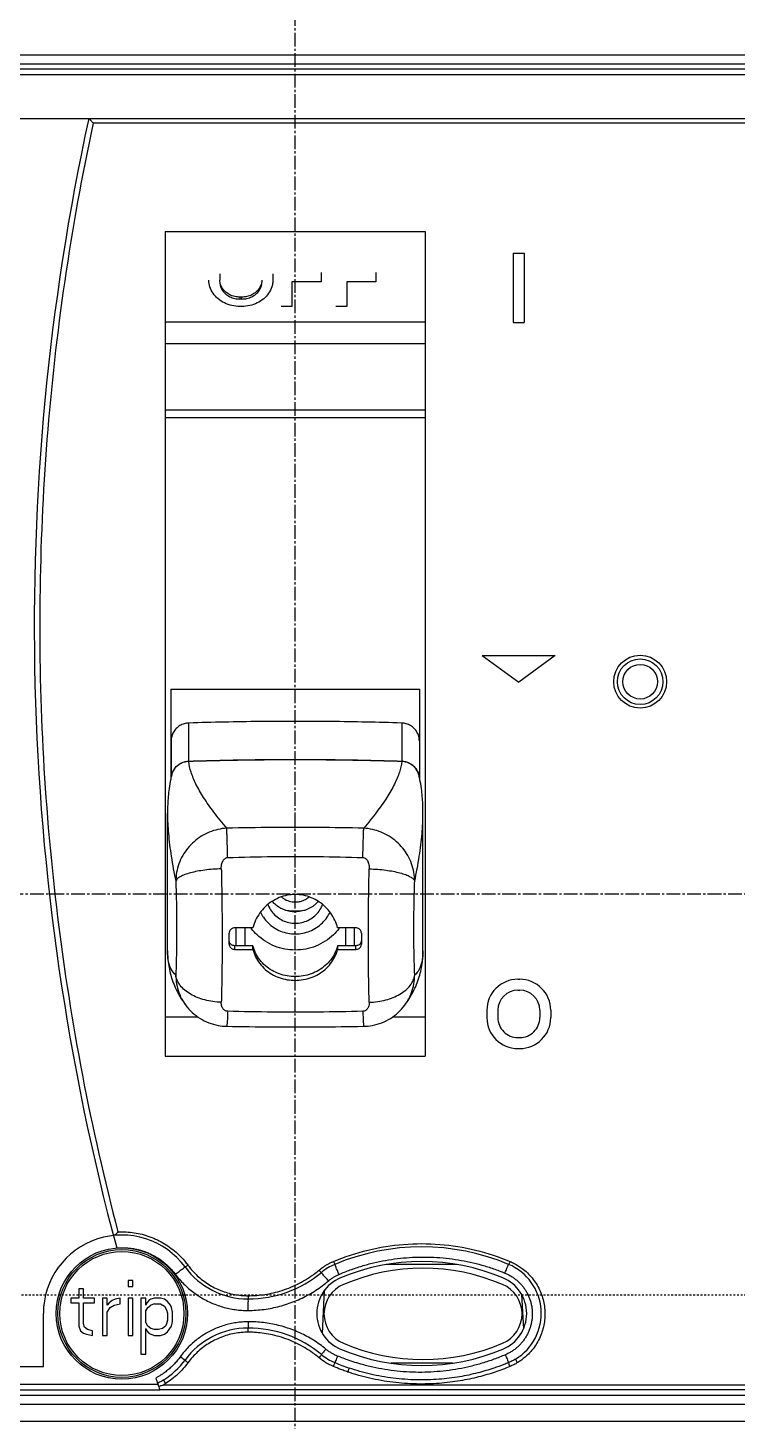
# Model space of a CAD drawing. Header units: millimetres. Extents: x -279 to 279, y -124 to 124.
# Drawn here: x -77.7 to -38.9, y -40.6 to 35.7 of the extents above; entities that cross this region are included whole.
import ezdxf

# ---------------------------------------------------------------- set-up
doc = ezdxf.new("R2010")
doc.units = ezdxf.units.MM
doc.linetypes.add('AXES2', pattern=[1.125, 0.75, -0.125, 0.125, -0.125])
doc.linetypes.add('CENTER2', pattern=[1.125, 0.75, -0.125, 0.125, -0.125])
doc.layers.add('AXE', color=80, linetype='AXES2')

msp = doc.modelspace()

# ---------------------------------------------------------------- linework, layer by layer
for p, q in [((-18.296, 34.247), (-107.854, 34.247)), ((-18.294, 33.747), (-107.853, 33.747)), ((-18.575, 33.166), (-107.576, 33.166)), ((-18.575, 33.466), (-107.572, 33.466)), ((-108.155, 30.768), (-18.294, 30.768)), ((-18.294, 30.512), (-74.148, 30.512)), ((-70.199, 24.581), (-70.199, -20.634)), ((-70.199, 24.581), (-55.949, 24.581)), ((-55.949, 24.581), (-55.949, -20.634)), ((-51.124, 23.388), (-51.124, 19.588)), ((-51.124, 23.388), (-50.524, 23.388)), ((-50.524, 23.388), (-50.524, 19.588)), ((-67.203, 22.248), (-67.203, 21.909)), ((-64.303, 22.245), (-64.303, 21.906)), ((-61.653, 22.329), (-61.653, 21.821)), ((-58.653, 22.329), (-58.653, 21.822)), ((-63.253, 21.821), (-63.253, 20.468)), ((-61.653, 21.821), (-63.253, 21.821)), ((-60.253, 21.822), (-60.253, 20.469)), ((-58.653, 21.822), (-60.253, 21.822)), ((-66.103, 20.979), (-66.103, 20.873)), ((-66.003, 20.979), (-66.103, 20.979)), ((-66.003, 20.873), (-66.103, 20.873)), ((-66.003, 20.873), (-66.003, 20.979)), ((-66.003, 20.468), (-66.103, 20.468)), ((-63.253, 20.468), (-63.853, 20.468)), ((-60.253, 20.469), (-60.853, 20.469)), ((-55.949, 19.602), (-70.199, 19.602)), ((-51.124, 19.588), (-50.524, 19.588)), ((-55.949, 18.421), (-70.199, 18.421)), ((-55.949, 14.784), (-70.199, 14.784)), ((-70.199, 14.377), (-55.949, 14.377)), ((-52.824, 1.328), (-48.824, 1.328)), ((-52.824, 1.328), (-50.824, -0.125)), ((-48.824, 1.328), (-50.824, -0.125)), ((-69.899, -0.503), (-69.899, -5.441)), ((-69.899, -0.503), (-56.249, -0.503)), ((-56.249, -5.441), (-56.249, -0.503)), ((-69.874, -3.525), (-69.899, -3.525)), ((-69.899, -3.554), (-69.874, -3.554)), ((-69.874, -3.348), (-69.874, -5.336)), ((-56.274, -3.348), (-56.274, -5.336)), ((-56.249, -3.525), (-56.274, -3.525)), ((-56.274, -3.554), (-56.249, -3.554)), ((-70.073, -14.846), (-70.073, -7.301)), ((-56.074, -7.3), (-56.074, -7.298)), ((-56.074, -14.846), (-56.074, -7.3)), ((-65.397, -13.597), (-66.397, -13.597)), ((-66.324, -13.597), (-66.324, -14.574)), ((-65.823, -14.574), (-65.823, -13.597)), ((-59.75, -13.597), (-60.75, -13.597)), ((-60.324, -13.597), (-60.324, -14.574)), ((-59.824, -14.574), (-59.824, -13.597)), ((-66.697, -14.482), (-66.697, -13.894)), ((-59.45, -13.894), (-59.45, -14.482)), ((-65.397, -14.574), (-66.397, -14.574)), ((-66.397, -14.574), (-66.397, -14.773)), ((-66.397, -14.773), (-65.397, -14.773)), ((-65.397, -14.773), (-65.397, -14.574)), ((-59.75, -14.574), (-60.75, -14.574)), ((-60.75, -14.574), (-60.75, -14.773)), ((-60.75, -14.773), (-59.75, -14.773)), ((-59.75, -14.773), (-59.75, -14.574)), ((-50.874, -16.412), (-50.774, -16.412)), ((-50.874, -17.012), (-50.774, -17.012)), ((-69.076, -17.833), (-69.076, -17.833)), ((-57.071, -17.833), (-57.071, -17.833)), ((-52.574, -18.112), (-52.574, -18.512)), ((-51.974, -18.112), (-51.974, -18.512)), ((-49.674, -18.112), (-49.674, -18.512)), ((-49.074, -18.112), (-49.074, -18.512)), ((-68.394, -18.489), (-70.199, -18.489)), ((-55.949, -18.489), (-57.753, -18.489)), ((-50.874, -19.612), (-50.774, -19.612)), ((-50.874, -20.212), (-50.774, -20.212)), ((-70.199, -20.634), (-55.949, -20.634)), ((-54.201, -32.054), (-58.086, -32.054)), ((-54.424, -32.054), (-54.424, -32.017)), ((-74.67, -33.379), (-74.94, -33.379)), ((-74.94, -33.379), (-74.94, -33.89)), ((-74.67, -33.89), (-74.67, -33.379)), ((-71.967, -32.932), (-72.237, -32.932)), ((-72.237, -32.932), (-72.237, -33.251)), ((-72.237, -33.251), (-71.967, -33.251)), ((-71.967, -33.251), (-71.967, -32.932)), ((-61.588, -35.823), (-61.464, -33.458)), ((-74.94, -33.89), (-75.372, -33.89)), ((-75.372, -33.89), (-75.372, -34.145)), ((-75.372, -34.145), (-74.94, -34.145)), ((-74.94, -34.145), (-74.94, -35.421)), ((-74.075, -33.89), (-74.67, -33.89)), ((-74.67, -34.145), (-74.075, -34.145)), ((-74.67, -35.294), (-74.67, -34.145)), ((-74.075, -34.145), (-74.075, -33.89)), ((-73.372, -33.89), (-73.643, -33.89)), ((-73.643, -33.89), (-73.643, -35.932)), ((-73.372, -34.272), (-73.372, -33.89)), ((-73.264, -34.145), (-73.372, -34.272)), ((-73.102, -34.017), (-73.264, -34.145)), ((-73.21, -34.4), (-72.994, -34.272)), ((-72.94, -33.953), (-73.102, -34.017)), ((-72.994, -34.272), (-72.67, -34.209)), ((-72.67, -33.89), (-72.94, -33.953)), ((-72.67, -34.209), (-72.67, -33.89)), ((-71.967, -33.89), (-72.237, -33.89)), ((-72.237, -33.89), (-72.237, -35.932)), ((-71.967, -35.932), (-71.967, -33.89)), ((-71.264, -33.89), (-71.534, -33.89)), ((-71.534, -33.89), (-71.534, -36.953)), ((-71.264, -34.272), (-71.264, -33.89)), ((-71.21, -34.145), (-71.264, -34.272)), ((-71.102, -34.017), (-71.21, -34.145)), ((-71.156, -34.4), (-70.994, -34.272)), ((-70.994, -33.953), (-71.102, -34.017)), ((-70.778, -33.89), (-70.994, -33.953)), ((-70.778, -34.209), (-70.994, -34.272)), ((-70.453, -33.89), (-70.778, -33.89)), ((-70.778, -34.209), (-70.453, -34.209)), ((-70.237, -33.953), (-70.453, -33.89)), ((-70.453, -34.209), (-70.237, -34.336)), ((-70.075, -34.081), (-70.237, -33.953)), ((-70.237, -34.336), (-70.129, -34.528)), ((-69.913, -34.272), (-70.075, -34.081)), ((-69.859, -34.4), (-69.913, -34.272)), ((-65.649, -33.757), (-65.649, -33.932)), ((-61.475, -33.659), (-61.599, -33.659)), ((-50.671, -33.689), (-50.572, -35.578)), ((-76.874, -37.632), (-76.874, -34.732)), ((-73.372, -34.655), (-73.21, -34.4)), ((-73.372, -35.932), (-73.372, -34.655)), ((-71.264, -34.592), (-71.156, -34.4)), ((-71.264, -35.23), (-71.264, -34.592)), ((-70.129, -34.528), (-70.075, -34.719)), ((-70.075, -35.102), (-70.129, -35.294)), ((-70.075, -34.719), (-70.075, -35.102)), ((-69.805, -34.655), (-69.859, -34.4)), ((-69.805, -35.166), (-69.805, -34.655)), ((-74.94, -35.421), (-74.832, -35.677)), ((-74.832, -35.677), (-74.67, -35.804)), ((-74.616, -35.485), (-74.67, -35.294)), ((-74.67, -35.804), (-74.507, -35.868)), ((-74.453, -35.613), (-74.616, -35.485)), ((-74.507, -35.868), (-74.183, -35.932)), ((-74.183, -35.677), (-74.453, -35.613)), ((-74.183, -35.932), (-74.183, -35.677)), ((-71.156, -35.421), (-71.264, -35.23)), ((-71.264, -35.549), (-71.21, -35.677)), ((-71.264, -36.953), (-71.264, -35.549)), ((-71.21, -35.677), (-71.102, -35.804)), ((-70.994, -35.549), (-71.156, -35.421)), ((-71.102, -35.804), (-70.994, -35.868)), ((-70.778, -35.613), (-70.994, -35.549)), ((-70.994, -35.868), (-70.778, -35.932)), ((-70.561, -35.613), (-70.778, -35.613)), ((-70.345, -35.549), (-70.561, -35.613)), ((-70.453, -35.932), (-70.237, -35.868)), ((-70.183, -35.421), (-70.345, -35.549)), ((-70.237, -35.868), (-70.075, -35.741)), ((-70.129, -35.294), (-70.183, -35.421)), ((-70.075, -35.741), (-69.859, -35.421)), ((-69.859, -35.421), (-69.805, -35.166)), ((-65.649, -35.759), (-65.649, -35.532)), ((-73.643, -35.932), (-73.372, -35.932)), ((-72.237, -35.932), (-71.967, -35.932)), ((-70.778, -35.932), (-70.453, -35.932)), ((-71.534, -36.953), (-71.264, -36.953)), ((-108.155, -37.632), (-76.874, -37.632)), ((-54.461, -37.454), (-57.826, -37.454)), ((-70.617, -38.631), (-107.572, -38.631)), ((-70.493, -38.93), (-107.572, -38.93)), ((-18.596, -38.909), (-70.5, -38.909)), ((-70.5, -38.909), (-70.493, -38.93)), ((-18.596, -38.653), (-70.314, -38.653)), ((-107.853, -39.211), (-18.294, -39.211)), ((-107.853, -39.711), (-18.295, -39.711)), ((-115.324, -40.632), (-10.824, -40.632))]:
    msp.add_line(p, q)
at = {"color": 6, "linetype": 'CENTER2', "ltscale": 0.008}
msp.add_line((209.233, -33.719), (-212.949, -33.719), dxfattribs=at)
for centre, radius in [((-44.174, -0.102), 1.45), ((-44.174, -0.102), 1.25), ((-44.174, -0.102), 0.95), ((-72.574, -34.732), 3.6), ((-72.574, -34.732), 3.5), ((-72.572, -34.732), 3.4)]:
    msp.add_circle(centre, radius)
for centre, radius, start, end in [((53.626, 2.968), 131, 167.74789, -164.9073), ((-50.874, -18.112), 1.7, 90, 180), ((-50.774, -18.112), 1.7, 0, 90), ((-50.874, -18.112), 1.1, 90, 180), ((-50.774, -18.112), 1.1, 0, 90), ((-50.874, -18.512), 1.7, 180, -90), ((-50.874, -18.512), 1.1, 179.99999, -90), ((-50.774, -18.512), 1.1, -90, 0.00001), ((-50.774, -18.512), 1.7, -90, 0), ((-72.574, -34.732), 4.3, 36.37184, 180), ((-56.144, -43.382), 12.3, 67.22714, 112.77286), ((-59.775, -34.732), 2.919, 112.77286, 129.66714), ((-56.144, -43.382), 11.5, 67.22714, 112.77286), ((-52.512, -34.732), 2.919, -58.76786, 67.22714), ((-65.649, -29.632), 4.3, -143.62816, -90), ((-65.649, -27.648), 6.284, -90, -50.33286), ((-59.775, -34.732), 2.119, 112.77286, -112.77286), ((-56.074, -43.404), 11.15, 66.99714, 113.00286), ((-52.512, -34.732), 2.119, -67.22714, 67.22714), ((-59.746, -34.754), 1.753, 113.00286, -113.00286), ((-52.401, -34.754), 1.753, -66.99714, 66.99714), ((-65.649, -39.832), 4.3, 90, 143.62816), ((-65.649, -41.816), 6.284, 50.33286, 90), ((-56.074, -26.104), 11.15, -113.00286, -66.99714), ((-72.574, -34.732), 4.3, -57.73003, -36.37184), ((-59.775, -34.732), 2.919, -129.66714, -112.77286), ((-56.144, -26.082), 11.5, -112.77286, -67.22714), ((-56.144, -26.082), 12.3, -112.77286, -108.85881), ((53.626, 2.968), 131, -161.65063, -161.35706)]:
    msp.add_arc(centre, radius, start, end)
for points, knots in [([(-74.388, 30.768), (-74.366, 30.768), (-74.323, 30.703), (-74.241, 30.63), (-74.181, 30.552), (-74.148, 30.512)], [0, 0, 0, 0, 0.0650779, 0.1949253, 0.3517459, 0.3517459, 0.3517459, 0.3517459]), ([(-74.148, 30.512), (-74.763, 27.649), (-75.8, 21.891), (-76.773, 13.18), (-77.162, 4.44), (-76.969, -4.303), (-76.191, -13.025), (-74.829, -21.699), (-73.533, -27.419), (-72.788, -30.259)], [0, 0, 0, 0, 8.784619, 17.538219, 26.275587, 35.009909, 43.755075, 52.525371, 61.333757, 61.333757, 61.333757, 61.333757]), ([(-66.103, 20.468), (-66.25, 20.468), (-66.544, 20.5), (-66.956, 20.643), (-67.312, 20.872), (-67.587, 21.172), (-67.762, 21.525), (-67.803, 21.781), (-67.803, 21.906)], [0, 0, 0, 0, 0.442714, 0.87718, 1.296976, 1.699166, 2.085462, 2.462276, 2.462276, 2.462276, 2.462276]), ([(-66.103, 20.979), (-66.199, 20.979), (-66.389, 21), (-66.655, 21.093), (-66.885, 21.24), (-67.063, 21.434), (-67.177, 21.662), (-67.203, 21.828), (-67.203, 21.909)], [0, 0, 0, 0, 0.28723, 0.568172, 0.839135, 1.098727, 1.348473, 1.592842, 1.592842, 1.592842, 1.592842]), ([(-67.203, 21.803), (-67.203, 21.722), (-67.177, 21.556), (-67.063, 21.328), (-66.885, 21.134), (-66.655, 20.986), (-66.389, 20.894), (-66.199, 20.873), (-66.103, 20.873)], [0, 0, 0, 0, 0.244351, 0.494085, 0.753671, 1.024637, 1.305591, 1.592842, 1.592842, 1.592842, 1.592842]), ([(-66.003, 20.873), (-65.907, 20.873), (-65.717, 20.894), (-65.451, 20.986), (-65.221, 21.134), (-65.042, 21.328), (-64.929, 21.556), (-64.903, 21.722), (-64.903, 21.803)], [0, 0, 0, 0, 0.28723, 0.568172, 0.839135, 1.098727, 1.348473, 1.592842, 1.592842, 1.592842, 1.592842]), ([(-64.309, 21.779), (-64.318, 21.696), (-64.362, 21.487), (-64.518, 21.172), (-64.794, 20.872), (-65.15, 20.643), (-65.562, 20.5), (-65.855, 20.468), (-66.003, 20.468)], [0, 0, 0, 0, 0.250675, 0.636971, 1.039161, 1.458956, 1.893422, 2.336137, 2.336137, 2.336137, 2.336137]), ([(-64.92, 21.747), (-64.925, 21.72), (-64.953, 21.613), (-65.042, 21.434), (-65.221, 21.24), (-65.45, 21.093), (-65.717, 21), (-65.907, 20.979), (-66.003, 20.979)], [0, 0, 0, 0, 0.081219, 0.330953, 0.59054, 0.861506, 1.142459, 1.429711, 1.429711, 1.429711, 1.429711]), ([(-57.241, -2.368), (-58.537, -2.327), (-61.129, -2.273), (-65.018, -2.273), (-67.61, -2.327), (-68.906, -2.368)], [0, 0, 0, 0, 3.888918, 7.777655, 11.666573, 11.666573, 11.666573, 11.666573]), ([(-68.906, -2.368), (-68.991, -2.371), (-69.162, -2.398), (-69.398, -2.5), (-69.6, -2.658), (-69.754, -2.861), (-69.852, -3.096), (-69.874, -3.265), (-69.874, -3.349)], [0, 0, 0, 0, 0.25612, 0.510972, 0.764267, 1.016285, 1.267624, 1.519346, 1.519346, 1.519346, 1.519346]), ([(-68.906, -4.461), (-68.906, -4.229), (-68.906, -3.763), (-68.906, -3.066), (-68.906, -2.601), (-68.906, -2.368)], [0, 0, 0, 0, 0.69768, 1.39536, 2.093039, 2.093039, 2.093039, 2.093039]), ([(-56.274, -3.349), (-56.274, -3.265), (-56.296, -3.096), (-56.393, -2.861), (-56.548, -2.658), (-56.749, -2.5), (-56.986, -2.398), (-57.156, -2.371), (-57.241, -2.368)], [0, 0, 0, 0, 0.251704, 0.503032, 0.755046, 1.008344, 1.263208, 1.519346, 1.519346, 1.519346, 1.519346]), ([(-57.241, -2.368), (-57.241, -2.601), (-57.241, -3.066), (-57.241, -3.763), (-57.241, -4.229), (-57.241, -4.461)], [0, 0, 0, 0, 0.69768, 1.39536, 2.093039, 2.093039, 2.093039, 2.093039]), ([(-68.91, -4.471), (-68.983, -4.473), (-69.129, -4.494), (-69.334, -4.57), (-69.518, -4.688), (-69.67, -4.843), (-69.781, -5.018), (-69.827, -5.145), (-69.843, -5.206)], [0, 0, 0, 0, 0.219299, 0.437104, 0.653534, 0.86884, 1.083438, 1.27096, 1.27096, 1.27096, 1.27096]), ([(-69.841, -5.192), (-69.819, -5.111), (-69.754, -4.954), (-69.6, -4.751), (-69.398, -4.594), (-69.162, -4.491), (-68.991, -4.464), (-68.906, -4.461)], [0, 0, 0, 0, 0.251319, 0.503323, 0.756613, 1.011467, 1.267595, 1.267595, 1.267595, 1.267595]), ([(-57.237, -4.471), (-58.534, -4.43), (-61.128, -4.377), (-65.019, -4.377), (-67.613, -4.43), (-68.91, -4.471)], [0, 0, 0, 0, 3.891349, 7.782772, 11.674143, 11.674143, 11.674143, 11.674143]), ([(-66.827, -8.133), (-67.071, -7.846), (-67.513, -7.297), (-68.081, -6.49), (-68.506, -5.756), (-68.789, -5.096), (-68.89, -4.668), (-68.909, -4.471)], [0, 0, 0, 0, 1.129232, 2.113266, 2.956934, 3.668569, 4.263125, 4.263125, 4.263125, 4.263125]), ([(-68.906, -4.461), (-67.61, -4.42), (-65.018, -4.365), (-61.129, -4.365), (-58.537, -4.42), (-57.241, -4.461)], [0, 0, 0, 0, 3.888958, 7.777734, 11.666692, 11.666692, 11.666692, 11.666692]), ([(-57.237, -4.471), (-57.257, -4.668), (-57.358, -5.096), (-57.641, -5.756), (-58.066, -6.49), (-58.634, -7.297), (-59.077, -7.846), (-59.32, -8.133)], [0, 0, 0, 0, 0.594657, 1.306293, 2.149963, 3.133999, 4.263355, 4.263355, 4.263355, 4.263355]), ([(-57.241, -4.461), (-57.156, -4.464), (-56.985, -4.491), (-56.749, -4.594), (-56.548, -4.751), (-56.393, -4.954), (-56.328, -5.111), (-56.306, -5.192)], [0, 0, 0, 0, 0.25611, 0.510953, 0.764239, 1.016247, 1.267577, 1.267577, 1.267577, 1.267577]), ([(-56.304, -5.206), (-56.32, -5.145), (-56.367, -5.018), (-56.477, -4.843), (-56.63, -4.688), (-56.813, -4.57), (-57.019, -4.494), (-57.164, -4.473), (-57.237, -4.471)], [0, 0, 0, 0, 0.187521, 0.402119, 0.617425, 0.833855, 1.05166, 1.270981, 1.270981, 1.270981, 1.270981]), ([(-69.898, -5.438), (-69.935, -5.61), (-70.014, -6.07), (-70.065, -6.693), (-70.073, -7.142), (-70.073, -7.301)], [0, 0, 0, 0, 0.527987, 1.396774, 1.873515, 1.873515, 1.873515, 1.873515]), ([(-56.074, -7.298), (-56.074, -7.139), (-56.083, -6.691), (-56.133, -6.068), (-56.212, -5.609), (-56.25, -5.437)], [0, 0, 0, 0, 0.476842, 1.344774, 1.872272, 1.872272, 1.872272, 1.872272]), ([(-70.073, -7.301), (-70.073, -7.677), (-70.033, -8.472), (-69.876, -9.72), (-69.714, -10.586), (-69.619, -11.039)], [0, 0, 0, 0, 1.1302, 2.382865, 3.77156, 3.77156, 3.77156, 3.77156]), ([(-56.528, -11.038), (-56.433, -10.585), (-56.271, -9.719), (-56.114, -8.471), (-56.074, -7.677), (-56.074, -7.3)], [0, 0, 0, 0, 1.388569, 2.64124, 3.771452, 3.771452, 3.771452, 3.771452]), ([(-66.827, -8.133), (-66.991, -8.142), (-67.317, -8.189), (-67.789, -8.339), (-68.23, -8.566), (-68.628, -8.861), (-68.972, -9.218), (-69.252, -9.627), (-69.46, -10.075), (-69.588, -10.55), (-69.618, -10.877), (-69.619, -11.039)], [0, 0, 0, 0, 0.491164, 0.983883, 1.477785, 1.971462, 2.46483, 2.958319, 3.450422, 3.941132, 4.42768, 4.42768, 4.42768, 4.42768]), ([(-59.32, -8.133), (-60.154, -8.114), (-61.822, -8.088), (-64.325, -8.088), (-65.993, -8.114), (-66.827, -8.133)], [0, 0, 0, 0, 2.502723, 5.005482, 7.508204, 7.508204, 7.508204, 7.508204]), ([(-66.776, -9.739), (-66.78, -9.612), (-66.786, -9.371), (-66.796, -9.028), (-66.805, -8.728), (-66.813, -8.478), (-66.82, -8.285), (-66.825, -8.176), (-66.827, -8.133)], [0, 0, 0, 0, 0.381532, 0.724782, 1.027538, 1.281396, 1.476774, 1.607125, 1.607125, 1.607125, 1.607125]), ([(-59.371, -9.739), (-59.368, -9.611), (-59.361, -9.369), (-59.352, -9.026), (-59.343, -8.727), (-59.334, -8.477), (-59.327, -8.285), (-59.322, -8.176), (-59.32, -8.133)], [0, 0, 0, 0, 0.385203, 0.726833, 1.028239, 1.281612, 1.476865, 1.607121, 1.607121, 1.607121, 1.607121]), ([(-56.528, -11.038), (-56.529, -10.876), (-56.559, -10.55), (-56.687, -10.075), (-56.895, -9.626), (-57.176, -9.218), (-57.52, -8.861), (-57.918, -8.565), (-58.359, -8.339), (-58.83, -8.189), (-59.156, -8.142), (-59.319, -8.133)], [0, 0, 0, 0, 0.485717, 0.976523, 1.468878, 1.962687, 2.456353, 2.950217, 3.444102, 3.936512, 4.426636, 4.426636, 4.426636, 4.426636]), ([(-67.125, -10.36), (-67.126, -10.306), (-67.121, -10.205), (-67.094, -10.068), (-67.052, -9.956), (-67, -9.869), (-66.937, -9.799), (-66.861, -9.752), (-66.803, -9.74), (-66.776, -9.739)], [0, 0, 0, 0, 0.161065, 0.3013534, 0.4191599, 0.5163866, 0.6052558, 0.6995118, 0.7790677, 0.7790677, 0.7790677, 0.7790677]), ([(-66.776, -9.739), (-65.954, -9.712), (-64.308, -9.677), (-61.839, -9.677), (-60.193, -9.712), (-59.371, -9.739)], [0, 0, 0, 0, 2.468898, 4.937873, 7.406771, 7.406771, 7.406771, 7.406771]), ([(-59.371, -9.739), (-59.344, -9.74), (-59.285, -9.752), (-59.209, -9.8), (-59.145, -9.871), (-59.094, -9.959), (-59.053, -10.07), (-59.026, -10.206), (-59.021, -10.306), (-59.022, -10.359)], [0, 0, 0, 0, 0.0810268, 0.1765034, 0.2651406, 0.3626497, 0.4802444, 0.6196479, 0.7785769, 0.7785769, 0.7785769, 0.7785769]), ([(-67.125, -10.359), (-67.28, -10.364), (-67.584, -10.38), (-68.024, -10.426), (-68.431, -10.49), (-68.796, -10.571), (-69.109, -10.666), (-69.358, -10.775), (-69.534, -10.89), (-69.607, -10.991), (-69.619, -11.039)], [0, 0, 0, 0, 0.466326, 0.912058, 1.324926, 1.702658, 2.033233, 2.306372, 2.513872, 2.660628, 2.660628, 2.660628, 2.660628]), ([(-67.125, -10.36), (-67.117, -10.72), (-67.102, -11.448), (-67.087, -12.543), (-67.08, -13.638), (-67.08, -14.714), (-67.087, -15.752), (-67.101, -16.734), (-67.116, -17.368), (-67.125, -17.673)], [0, 0, 0, 0, 1.082535, 2.184219, 3.285557, 4.36753, 5.411454, 6.399322, 7.314122, 7.314122, 7.314122, 7.314122]), ([(-59.022, -17.673), (-59.031, -17.368), (-59.046, -16.734), (-59.06, -15.752), (-59.067, -14.714), (-59.067, -13.638), (-59.06, -12.543), (-59.045, -11.448), (-59.03, -10.72), (-59.022, -10.359)], [0, 0, 0, 0, 0.914414, 1.902283, 2.946208, 4.02818, 5.129519, 6.231202, 7.31421, 7.31421, 7.31421, 7.31421]), ([(-59.022, -10.359), (-58.867, -10.364), (-58.563, -10.38), (-58.124, -10.426), (-57.716, -10.49), (-57.351, -10.571), (-57.038, -10.666), (-56.789, -10.775), (-56.614, -10.89), (-56.54, -10.991), (-56.528, -11.039)], [0, 0, 0, 0, 0.466325, 0.912056, 1.324924, 1.702656, 2.03323, 2.306369, 2.51387, 2.660616, 2.660616, 2.660616, 2.660616]), ([(-69.619, -11.039), (-69.609, -11.335), (-69.592, -11.933), (-69.577, -12.83), (-69.572, -13.721), (-69.577, -14.585), (-69.592, -15.4), (-69.609, -15.925), (-69.619, -16.176)], [0, 0, 0, 0, 0.889013, 1.793774, 2.692359, 3.563073, 4.38491, 5.13867, 5.13867, 5.13867, 5.13867]), ([(-56.528, -16.176), (-56.539, -15.925), (-56.556, -15.4), (-56.571, -14.585), (-56.576, -13.721), (-56.57, -12.83), (-56.555, -11.932), (-56.538, -11.334), (-56.528, -11.038)], [0, 0, 0, 0, 0.753084, 1.574921, 2.445635, 3.34422, 4.248982, 5.138793, 5.138793, 5.138793, 5.138793]), ([(-63.074, -11.768), (-63.222, -11.768), (-63.522, -11.797), (-63.956, -11.926), (-64.361, -12.138), (-64.721, -12.422), (-65.023, -12.77), (-65.256, -13.165), (-65.36, -13.452), (-65.397, -13.597)], [0, 0, 0, 0, 0.444505, 0.897255, 1.350445, 1.806726, 2.266545, 2.725269, 3.175168, 3.175168, 3.175168, 3.175168]), ([(-63.074, -12.714), (-63.172, -12.714), (-63.369, -12.698), (-63.656, -12.623), (-63.923, -12.499), (-64.151, -12.334), (-64.278, -12.203), (-64.331, -12.136)], [0, 0, 0, 0, 0.294307, 0.590256, 0.884542, 1.174096, 1.428911, 1.428911, 1.428911, 1.428911]), ([(-63.832, -11.897), (-63.794, -11.929), (-63.665, -12.027), (-63.412, -12.144), (-63.186, -12.177), (-63.073, -12.177)], [0, 0, 0, 0, 0.1485949, 0.4853072, 0.823392, 0.823392, 0.823392, 0.823392]), ([(-60.75, -13.597), (-60.787, -13.453), (-60.89, -13.168), (-61.121, -12.774), (-61.423, -12.425), (-61.784, -12.139), (-62.19, -11.927), (-62.625, -11.797), (-62.925, -11.768), (-63.074, -11.768)], [0, 0, 0, 0, 0.446337, 0.90368, 1.363852, 1.821473, 2.276269, 2.730345, 3.17517, 3.17517, 3.17517, 3.17517]), ([(-63.074, -12.176), (-63.035, -12.176), (-62.959, -12.172), (-62.846, -12.155), (-62.772, -12.137), (-62.735, -12.126)], [0, 0, 0, 0, 0.1143712, 0.2286993, 0.3429397, 0.3429397, 0.3429397, 0.3429397]), ([(-61.816, -12.136), (-61.844, -12.17), (-61.907, -12.243), (-62.017, -12.345), (-62.146, -12.442), (-62.287, -12.526), (-62.436, -12.595), (-62.592, -12.649), (-62.751, -12.687), (-62.912, -12.709), (-63.02, -12.714), (-63.074, -12.714)], [0, 0, 0, 0, 0.13061, 0.288555, 0.449937, 0.61369, 0.778656, 0.943038, 1.106421, 1.268912, 1.430199, 1.430199, 1.430199, 1.430199]), ([(-62.735, -12.126), (-62.676, -12.108), (-62.56, -12.063), (-62.421, -11.981), (-62.343, -11.92), (-62.315, -11.896)], [0, 0, 0, 0, 0.1862271, 0.3719959, 0.4820704, 0.4820704, 0.4820704, 0.4820704]), ([(-64.979, -12.735), (-64.933, -12.832), (-64.812, -13.043), (-64.567, -13.335), (-64.248, -13.593), (-63.883, -13.784), (-63.486, -13.902), (-63.211, -13.928), (-63.074, -13.928)], [0, 0, 0, 0, 0.321522, 0.727788, 1.135642, 1.545168, 1.956257, 2.368628, 2.368628, 2.368628, 2.368628]), ([(-64.575, -12.313), (-64.557, -12.36), (-64.491, -12.514), (-64.335, -12.758), (-64.079, -13.008), (-63.773, -13.196), (-63.432, -13.313), (-63.193, -13.339), (-63.074, -13.339)], [0, 0, 0, 0, 0.150841, 0.504044, 0.858793, 1.215081, 1.572599, 1.930797, 1.930797, 1.930797, 1.930797]), ([(-63.074, -13.339), (-62.954, -13.339), (-62.715, -13.313), (-62.374, -13.196), (-62.068, -13.008), (-61.813, -12.758), (-61.657, -12.514), (-61.59, -12.36), (-61.572, -12.313)], [0, 0, 0, 0, 0.358198, 0.715716, 1.072004, 1.426753, 1.779956, 1.930696, 1.930696, 1.930696, 1.930696]), ([(-63.074, -13.928), (-62.936, -13.928), (-62.661, -13.902), (-62.265, -13.784), (-61.9, -13.593), (-61.58, -13.335), (-61.335, -13.043), (-61.214, -12.832), (-61.168, -12.735)], [0, 0, 0, 0, 0.412386, 0.823485, 1.233018, 1.640874, 2.047138, 2.368575, 2.368575, 2.368575, 2.368575]), ([(-66.657, -13.746), (-66.668, -13.764), (-66.689, -13.811), (-66.697, -13.863), (-66.697, -13.894)], [0, 0, 0, 0, 0.0625015, 0.1551995, 0.1551995, 0.1551995, 0.1551995]), ([(-66.397, -13.597), (-66.429, -13.597), (-66.492, -13.607), (-66.576, -13.65), (-66.629, -13.702), (-66.652, -13.737), (-66.657, -13.746)], [0, 0, 0, 0, 0.0935444, 0.1876523, 0.2809224, 0.3120724, 0.3120724, 0.3120724, 0.3120724]), ([(-60.684, -13.647), (-60.774, -13.764), (-61.002, -14.017), (-61.423, -14.347), (-61.938, -14.611), (-62.495, -14.774), (-63.074, -14.829), (-63.652, -14.774), (-64.209, -14.611), (-64.725, -14.347), (-65.145, -14.017), (-65.373, -13.764), (-65.464, -13.647)], [0, 0, 0, 0, 0.443373, 1.017674, 1.593561, 2.170669, 2.748457, 3.326246, 3.903358, 4.479252, 5.053562, 5.49696, 5.49696, 5.49696, 5.49696]), ([(-59.45, -13.894), (-59.45, -13.863), (-59.46, -13.801), (-59.503, -13.717), (-59.571, -13.65), (-59.656, -13.607), (-59.719, -13.597), (-59.75, -13.597)], [0, 0, 0, 0, 0.0926518, 0.1862386, 0.2795335, 0.3734709, 0.4670129, 0.4670129, 0.4670129, 0.4670129]), ([(-66.657, -14.43), (-66.668, -14.412), (-66.689, -14.366), (-66.697, -14.314), (-66.697, -14.284)], [0, 0, 0, 0, 0.0614636, 0.1524317, 0.1524317, 0.1524317, 0.1524317]), ([(-66.697, -14.482), (-66.697, -14.513), (-66.687, -14.574), (-66.644, -14.657), (-66.576, -14.722), (-66.491, -14.764), (-66.429, -14.773), (-66.397, -14.773)], [0, 0, 0, 0, 0.0911569, 0.1832129, 0.2753921, 0.3688217, 0.4623011, 0.4623011, 0.4623011, 0.4623011]), ([(-66.397, -14.574), (-66.429, -14.574), (-66.491, -14.565), (-66.576, -14.523), (-66.629, -14.472), (-66.652, -14.438), (-66.657, -14.43)], [0, 0, 0, 0, 0.0936343, 0.1870805, 0.2791435, 0.3098157, 0.3098157, 0.3098157, 0.3098157]), ([(-59.49, -14.43), (-59.495, -14.439), (-59.518, -14.473), (-59.571, -14.524), (-59.656, -14.565), (-59.719, -14.574), (-59.75, -14.574)], [0, 0, 0, 0, 0.0306608, 0.1227574, 0.2162544, 0.309535, 0.309535, 0.309535, 0.309535]), ([(-59.75, -14.773), (-59.719, -14.773), (-59.656, -14.764), (-59.571, -14.722), (-59.503, -14.657), (-59.46, -14.574), (-59.45, -14.513), (-59.45, -14.482)], [0, 0, 0, 0, 0.0934818, 0.1870805, 0.2792342, 0.371099, 0.4623012, 0.4623012, 0.4623012, 0.4623012]), ([(-59.45, -14.284), (-59.45, -14.314), (-59.458, -14.366), (-59.48, -14.412), (-59.49, -14.43)], [0, 0, 0, 0, 0.0912522, 0.152712, 0.152712, 0.152712, 0.152712]), ([(-69.619, -16.176), (-69.722, -16.091), (-69.904, -15.854), (-70.049, -15.388), (-70.073, -15.039), (-70.073, -14.847)], [0, 0, 0, 0, 0.402127, 0.869328, 1.444983, 1.444983, 1.444983, 1.444983]), ([(-70.073, -14.906), (-70.071, -15.092), (-70.042, -15.559), (-69.885, -16.307), (-69.556, -17.108), (-69.246, -17.602), (-69.076, -17.833)], [0, 0, 0, 0, 0.55569, 1.400932, 2.280668, 3.14092, 3.14092, 3.14092, 3.14092]), ([(-60.75, -14.574), (-60.786, -14.711), (-60.887, -14.981), (-61.118, -15.353), (-61.422, -15.676), (-61.787, -15.937), (-62.196, -16.127), (-62.634, -16.24), (-63.08, -16.277), (-63.522, -16.238), (-63.95, -16.126), (-64.352, -15.942), (-64.716, -15.684), (-65.024, -15.361), (-65.258, -14.986), (-65.36, -14.712), (-65.397, -14.574)], [0, 0, 0, 0, 0.424214, 0.859548, 1.303264, 1.745291, 2.199116, 2.647913, 3.095021, 3.536784, 3.972702, 4.415664, 4.855625, 5.303267, 5.744832, 6.173143, 6.173143, 6.173143, 6.173143]), ([(-65.397, -14.773), (-65.36, -14.912), (-65.258, -15.185), (-65.026, -15.559), (-64.722, -15.882), (-64.361, -16.142), (-63.955, -16.332), (-63.521, -16.447), (-63.222, -16.472), (-63.074, -16.472)], [0, 0, 0, 0, 0.431183, 0.869103, 1.310001, 1.752309, 2.197666, 2.647917, 3.092304, 3.092304, 3.092304, 3.092304]), ([(-63.074, -16.472), (-62.926, -16.472), (-62.627, -16.447), (-62.194, -16.332), (-61.789, -16.143), (-61.428, -15.884), (-61.124, -15.562), (-60.89, -15.188), (-60.787, -14.913), (-60.75, -14.773)], [0, 0, 0, 0, 0.444069, 0.893015, 1.336831, 1.777888, 2.21847, 2.657697, 3.092299, 3.092299, 3.092299, 3.092299]), ([(-57.071, -17.833), (-56.901, -17.602), (-56.591, -17.108), (-56.262, -16.307), (-56.105, -15.558), (-56.076, -15.091), (-56.074, -14.905)], [0, 0, 0, 0, 0.859821, 1.740253, 2.586101, 3.142193, 3.142193, 3.142193, 3.142193]), ([(-56.074, -14.847), (-56.074, -15.039), (-56.098, -15.388), (-56.243, -15.854), (-56.425, -16.09), (-56.528, -16.176)], [0, 0, 0, 0, 0.575585, 1.042783, 1.444948, 1.444948, 1.444948, 1.444948]), ([(-67.125, -17.673), (-67.281, -17.669), (-67.587, -17.644), (-68.029, -17.556), (-68.439, -17.421), (-68.808, -17.243), (-69.126, -17.024), (-69.379, -16.768), (-69.552, -16.484), (-69.608, -16.277), (-69.619, -16.176)], [0, 0, 0, 0, 0.467214, 0.919411, 1.348959, 1.759099, 2.144205, 2.501696, 2.830336, 3.133839, 3.133839, 3.133839, 3.133839]), ([(-69.619, -16.176), (-69.618, -16.341), (-69.589, -16.669), (-69.461, -17.145), (-69.279, -17.533), (-69.135, -17.753), (-69.076, -17.833)], [0, 0, 0, 0, 0.492198, 0.983366, 1.470801, 1.770408, 1.770408, 1.770408, 1.770408]), ([(-59.022, -17.673), (-58.866, -17.669), (-58.56, -17.644), (-58.118, -17.556), (-57.708, -17.421), (-57.339, -17.243), (-57.021, -17.024), (-56.769, -16.768), (-56.595, -16.484), (-56.539, -16.277), (-56.528, -16.176)], [0, 0, 0, 0, 0.467215, 0.919412, 1.348961, 1.759101, 2.144207, 2.501698, 2.830338, 3.133864, 3.133864, 3.133864, 3.133864]), ([(-57.071, -17.833), (-57.012, -17.753), (-56.868, -17.533), (-56.686, -17.145), (-56.558, -16.669), (-56.529, -16.34), (-56.528, -16.176)], [0, 0, 0, 0, 0.299739, 0.786925, 1.278014, 1.771095, 1.771095, 1.771095, 1.771095]), ([(-69.076, -17.833), (-69.073, -17.837), (-68.966, -17.982), (-68.725, -18.25), (-68.3, -18.572), (-67.82, -18.811), (-67.321, -18.952), (-66.982, -18.986), (-66.821, -18.989)], [0, 0, 0, 0, 0.013877, 0.542383, 1.07235, 1.60501, 2.140253, 2.621736, 2.621736, 2.621736, 2.621736]), ([(-66.776, -18.17), (-66.803, -18.169), (-66.86, -18.16), (-66.936, -18.123), (-67.001, -18.068), (-67.052, -17.998), (-67.094, -17.908), (-67.121, -17.798), (-67.126, -17.716), (-67.125, -17.673)], [0, 0, 0, 0, 0.080404, 0.1708591, 0.2499662, 0.3331538, 0.4304137, 0.5439252, 0.6733914, 0.6733914, 0.6733914, 0.6733914]), ([(-66.776, -18.17), (-66.78, -18.266), (-66.784, -18.439), (-66.798, -18.659), (-66.798, -18.842), (-66.821, -18.913), (-66.81, -18.992), (-66.821, -18.989)], [0, 0, 0, 0, 0.2877023, 0.5138159, 0.6815845, 0.7856817, 0.8210586, 0.8210586, 0.8210586, 0.8210586]), ([(-59.371, -18.17), (-60.193, -18.191), (-61.839, -18.219), (-64.308, -18.219), (-65.954, -18.191), (-66.776, -18.17)], [0, 0, 0, 0, 2.468674, 4.937649, 7.406323, 7.406323, 7.406323, 7.406323]), ([(-59.022, -17.673), (-59.021, -17.716), (-59.026, -17.799), (-59.054, -17.91), (-59.096, -18), (-59.148, -18.069), (-59.213, -18.125), (-59.288, -18.161), (-59.344, -18.169), (-59.371, -18.17)], [0, 0, 0, 0, 0.1312017, 0.2454478, 0.3429358, 0.4259673, 0.5054034, 0.5948228, 0.6737852, 0.6737852, 0.6737852, 0.6737852]), ([(-59.371, -18.17), (-59.368, -18.265), (-59.363, -18.438), (-59.35, -18.657), (-59.35, -18.841), (-59.327, -18.912), (-59.338, -18.992), (-59.326, -18.989)], [0, 0, 0, 0, 0.285109, 0.5125566, 0.6812385, 0.7856127, 0.8210576, 0.8210576, 0.8210576, 0.8210576]), ([(-59.326, -18.989), (-59.164, -18.986), (-58.824, -18.952), (-58.323, -18.81), (-57.845, -18.571), (-57.421, -18.248), (-57.181, -17.981), (-57.074, -17.837), (-57.071, -17.833)], [0, 0, 0, 0, 0.485707, 1.020462, 1.552542, 2.081869, 2.609734, 2.621678, 2.621678, 2.621678, 2.621678]), ([(-66.821, -18.989), (-65.993, -19.004), (-64.322, -19.024), (-61.823, -19.024), (-60.153, -19.004), (-59.326, -18.989)], [0, 0, 0, 0, 2.484794, 5.014654, 7.495422, 7.495422, 7.495422, 7.495422]), ([(-72.788, -30.259), (-72.82, -30.293), (-72.876, -30.352), (-72.948, -30.418), (-72.995, -30.453), (-73.015, -30.455)], [0, 0, 0, 0, 0.1385935, 0.241239, 0.3015155, 0.3015155, 0.3015155, 0.3015155]), ([(-72.788, -30.259), (-72.492, -30.245), (-71.896, -30.275), (-71.028, -30.496), (-70.219, -30.885), (-69.587, -31.362), (-69.249, -31.717), (-69.126, -31.864)], [0, 0, 0, 0, 0.88722, 1.778182, 2.66895, 3.562949, 4.136829, 4.136829, 4.136829, 4.136829]), ([(-72.864, -31.142), (-72.774, -31.135), (-72.597, -31.125), (-72.333, -31.131), (-72.073, -31.155), (-71.815, -31.198), (-71.56, -31.26), (-71.311, -31.34), (-71.067, -31.438), (-70.832, -31.554), (-70.605, -31.686), (-70.388, -31.835), (-70.183, -31.999), (-69.989, -32.177), (-69.81, -32.37), (-69.699, -32.506), (-69.647, -32.576)], [0, 0, 0, 0, 0.269793, 0.530879, 0.792147, 1.053598, 1.315232, 1.577048, 1.839046, 2.101224, 2.36358, 2.626111, 2.888815, 3.151687, 3.414724, 3.67792, 3.67792, 3.67792, 3.67792]), ([(-60.982, -31.88), (-60.37, -31.623), (-59.106, -31.206), (-57.138, -30.891), (-55.147, -30.892), (-53.18, -31.207), (-51.916, -31.623), (-51.305, -31.88)], [0, 0, 0, 0, 1.990472, 3.973668, 5.954454, 7.93729, 9.926485, 9.926485, 9.926485, 9.926485]), ([(-61.52, -32.171), (-61.478, -32.142), (-61.349, -32.06), (-61.214, -31.987), (-61.122, -31.943)], [0, 0, 0, 0, 0.1527971, 0.4586325, 0.4586325, 0.4586325, 0.4586325]), ([(-60.982, -31.88), (-60.97, -31.908), (-60.951, -31.962), (-60.922, -31.997), (-60.912, -32.044), (-60.905, -32.041)], [0, 0, 0, 0, 0.0906839, 0.1552832, 0.1789866, 0.1789866, 0.1789866, 0.1789866]), ([(-60.675, -32.588), (-60.705, -32.518), (-60.754, -32.392), (-60.846, -32.215), (-60.853, -32.121), (-60.918, -32.047), (-60.905, -32.041)], [0, 0, 0, 0, 0.2269262, 0.4193045, 0.5478502, 0.5930232, 0.5930232, 0.5930232, 0.5930232]), ([(-60.675, -32.588), (-60.472, -32.5), (-60.059, -32.336), (-59.428, -32.126), (-58.785, -31.952), (-58.133, -31.815), (-57.474, -31.716), (-56.81, -31.654), (-56.144, -31.63), (-55.476, -31.644), (-54.811, -31.695), (-54.149, -31.785), (-53.493, -31.912), (-52.844, -32.075), (-52.206, -32.275), (-51.789, -32.433), (-51.582, -32.517)], [0, 0, 0, 0, 0.664839, 1.330024, 1.995534, 2.661364, 3.3275, 3.993935, 4.660663, 5.327681, 5.994988, 6.662585, 7.330478, 7.998669, 8.667178, 9.336012, 9.336012, 9.336012, 9.336012]), ([(-51.582, -32.517), (-51.557, -32.456), (-51.509, -32.349), (-51.455, -32.184), (-51.4, -32.122), (-51.395, -32.036), (-51.382, -32.041)], [0, 0, 0, 0, 0.1977162, 0.3653315, 0.4773304, 0.5166841, 0.5166841, 0.5166841, 0.5166841]), ([(-51.305, -31.88), (-51.317, -31.908), (-51.336, -31.962), (-51.365, -31.997), (-51.375, -32.044), (-51.382, -32.041)], [0, 0, 0, 0, 0.090702, 0.1553189, 0.1790309, 0.1790309, 0.1790309, 0.1790309]), ([(-51.073, -31.989), (-50.923, -32.067), (-50.564, -32.292), (-50.071, -32.765), (-49.662, -33.415), (-49.423, -34.144), (-49.366, -34.909), (-49.496, -35.665), (-49.804, -36.368), (-50.222, -36.909), (-50.544, -37.185), (-50.681, -37.284)], [0, 0, 0, 0, 0.505184, 1.266809, 2.026835, 2.786186, 3.545738, 4.30559, 5.065813, 5.826949, 6.333033, 6.333033, 6.333033, 6.333033]), ([(-69.647, -32.576), (-69.579, -32.526), (-69.455, -32.439), (-69.285, -32.292), (-69.184, -32.26), (-69.121, -32.168), (-69.111, -32.182)], [0, 0, 0, 0, 0.2544756, 0.4702093, 0.61436, 0.665006, 0.665006, 0.665006, 0.665006]), ([(-69.647, -32.576), (-69.575, -32.672), (-69.425, -32.858), (-69.181, -33.12), (-68.919, -33.363), (-68.64, -33.587), (-68.346, -33.79), (-68.039, -33.971), (-67.72, -34.13), (-67.39, -34.265), (-67.052, -34.376), (-66.707, -34.462), (-66.357, -34.524), (-66.004, -34.56), (-65.767, -34.566), (-65.649, -34.566)], [0, 0, 0, 0, 0.357884, 0.71578, 1.073243, 1.430421, 1.787273, 2.143818, 2.500055, 2.855988, 3.211617, 3.566944, 3.921968, 4.276687, 4.63106, 4.63106, 4.63106, 4.63106]), ([(-68.95, -32.087), (-68.976, -32.105), (-69.023, -32.141), (-69.068, -32.161), (-69.106, -32.189), (-69.111, -32.182)], [0, 0, 0, 0, 0.0940344, 0.1619074, 0.1880515, 0.1880515, 0.1880515, 0.1880515]), ([(-68.95, -32.087), (-68.799, -32.293), (-68.456, -32.677), (-67.844, -33.148), (-67.154, -33.496), (-66.414, -33.709), (-65.903, -33.757), (-65.649, -33.757)], [0, 0, 0, 0, 0.766129, 1.53478, 2.304087, 3.070477, 3.832737, 3.832737, 3.832737, 3.832737]), ([(-65.649, -33.757), (-65.526, -33.757), (-65.261, -33.749), (-64.842, -33.709), (-64.384, -33.63), (-63.905, -33.509), (-63.423, -33.343), (-62.955, -33.135), (-62.517, -32.896), (-62.16, -32.661), (-61.953, -32.506), (-61.876, -32.444)], [0, 0, 0, 0, 0.368519, 0.793953, 1.262613, 1.760786, 2.274687, 2.790501, 3.294466, 3.772945, 4.069499, 4.069499, 4.069499, 4.069499]), ([(-61.766, -32.355), (-61.746, -32.379), (-61.71, -32.424), (-61.672, -32.453), (-61.644, -32.491), (-61.638, -32.485)], [0, 0, 0, 0, 0.0921415, 0.1581802, 0.183074, 0.183074, 0.183074, 0.183074]), ([(-61.255, -32.947), (-61.305, -32.889), (-61.389, -32.781), (-61.53, -32.637), (-61.565, -32.547), (-61.65, -32.495), (-61.638, -32.485)], [0, 0, 0, 0, 0.2294977, 0.4240561, 0.5540582, 0.5997411, 0.5997411, 0.5997411, 0.5997411]), ([(-61.255, -32.947), (-61.212, -32.91), (-61.122, -32.84), (-60.98, -32.744), (-60.831, -32.659), (-60.728, -32.61), (-60.675, -32.588)], [0, 0, 0, 0, 0.170985, 0.3420765, 0.5132974, 0.6846449, 0.6846449, 0.6846449, 0.6846449]), ([(-51.582, -32.517), (-51.522, -32.542), (-51.404, -32.596), (-51.234, -32.691), (-51.073, -32.799), (-50.92, -32.921), (-50.777, -33.054), (-50.646, -33.199), (-50.527, -33.354), (-50.42, -33.518), (-50.327, -33.69), (-50.248, -33.869), (-50.184, -34.055), (-50.135, -34.245), (-50.102, -34.438), (-50.084, -34.634), (-50.082, -34.83), (-50.096, -35.027), (-50.126, -35.221), (-50.172, -35.413), (-50.233, -35.601), (-50.309, -35.783), (-50.399, -35.959), (-50.504, -36.126), (-50.622, -36.285), (-50.752, -36.434), (-50.894, -36.572), (-51.047, -36.699), (-51.21, -36.812), (-51.382, -36.912), (-51.501, -36.969), (-51.562, -36.996)], [0, 0, 0, 0, 0.194413, 0.388948, 0.583628, 0.778452, 0.97342, 1.168534, 1.363795, 1.559204, 1.754761, 1.950466, 2.146321, 2.342326, 2.538481, 2.734787, 2.931243, 3.12785, 3.324608, 3.521516, 3.718574, 3.915782, 4.113139, 4.310645, 4.5083, 4.706102, 4.90405, 5.102145, 5.300383, 5.498768, 5.697296, 5.697296, 5.697296, 5.697296]), ([(-65.649, -34.566), (-65.503, -34.565), (-65.211, -34.553), (-64.776, -34.509), (-64.345, -34.437), (-63.921, -34.339), (-63.504, -34.214), (-63.096, -34.064), (-62.699, -33.888), (-62.315, -33.688), (-61.945, -33.464), (-61.59, -33.218), (-61.365, -33.04), (-61.255, -32.947)], [0, 0, 0, 0, 0.43786, 0.875016, 1.311453, 1.747179, 2.182189, 2.616494, 3.050081, 3.482966, 3.915106, 4.346561, 4.777164, 4.777164, 4.777164, 4.777164]), ([(-65.649, -34.566), (-65.65, -34.485), (-65.646, -34.34), (-65.663, -34.128), (-65.63, -34.032), (-65.665, -33.932), (-65.649, -33.932)], [0, 0, 0, 0, 0.2424574, 0.4480027, 0.5853451, 0.6335928, 0.6335928, 0.6335928, 0.6335928]), ([(-65.649, -35.185), (-65.76, -35.186), (-65.983, -35.196), (-66.315, -35.234), (-66.644, -35.296), (-66.967, -35.382), (-67.283, -35.49), (-67.59, -35.621), (-67.887, -35.774), (-68.171, -35.947), (-68.443, -36.141), (-68.7, -36.353), (-68.94, -36.584), (-69.164, -36.83), (-69.3, -37.005), (-69.365, -37.095)], [0, 0, 0, 0, 0.334124, 0.668413, 1.002442, 1.336342, 1.670071, 2.003642, 2.337052, 2.6703, 3.003386, 3.336311, 3.669072, 4.001668, 4.334059, 4.334059, 4.334059, 4.334059]), ([(-65.649, -35.759), (-65.903, -35.759), (-66.414, -35.806), (-67.154, -36.019), (-67.844, -36.367), (-68.456, -36.838), (-68.799, -37.223), (-68.95, -37.429)], [0, 0, 0, 0, 0.762118, 1.5284, 2.297638, 3.066253, 3.832737, 3.832737, 3.832737, 3.832737]), ([(-65.649, -35.185), (-65.649, -35.229), (-65.651, -35.308), (-65.641, -35.425), (-65.659, -35.477), (-65.64, -35.532), (-65.649, -35.532)], [0, 0, 0, 0, 0.1327773, 0.2453404, 0.3205534, 0.3469758, 0.3469758, 0.3469758, 0.3469758]), ([(-61.395, -36.686), (-61.504, -36.597), (-61.726, -36.427), (-62.076, -36.193), (-62.439, -35.982), (-62.814, -35.794), (-63.2, -35.63), (-63.595, -35.491), (-63.997, -35.378), (-64.405, -35.289), (-64.818, -35.227), (-65.233, -35.191), (-65.51, -35.184), (-65.649, -35.185)], [0, 0, 0, 0, 0.420671, 0.840867, 1.260576, 1.679809, 2.098563, 2.516852, 2.934669, 3.352033, 3.768913, 4.185369, 4.601256, 4.601256, 4.601256, 4.601256]), ([(-61.88, -37.068), (-61.96, -37.005), (-62.173, -36.845), (-62.539, -36.607), (-62.986, -36.365), (-63.459, -36.159), (-63.943, -35.996), (-64.42, -35.878), (-64.871, -35.803), (-65.277, -35.766), (-65.532, -35.759), (-65.649, -35.759)], [0, 0, 0, 0, 0.306275, 0.796388, 1.308731, 1.829354, 2.344195, 2.839166, 3.300247, 3.713316, 4.064021, 4.064021, 4.064021, 4.064021]), ([(-69.365, -37.095), (-69.416, -37.164), (-69.521, -37.3), (-69.692, -37.493), (-69.874, -37.675), (-70.068, -37.845), (-70.228, -37.967), (-70.322, -38.033), (-70.345, -38.049)], [0, 0, 0, 0, 0.257375, 0.514853, 0.772459, 1.0302, 1.288081, 1.374073, 1.374073, 1.374073, 1.374073]), ([(-69.365, -37.095), (-69.333, -37.119), (-69.276, -37.163), (-69.186, -37.219), (-69.157, -37.26), (-69.106, -37.276), (-69.111, -37.282)], [0, 0, 0, 0, 0.1207597, 0.2231346, 0.2915402, 0.315572, 0.315572, 0.315572, 0.315572]), ([(-68.95, -37.429), (-68.979, -37.408), (-69.034, -37.368), (-69.073, -37.325), (-69.118, -37.291), (-69.111, -37.282)], [0, 0, 0, 0, 0.106895, 0.1874537, 0.2193721, 0.2193721, 0.2193721, 0.2193721]), ([(-61.766, -37.161), (-61.742, -37.133), (-61.696, -37.08), (-61.67, -37.029), (-61.63, -36.986), (-61.638, -36.979)], [0, 0, 0, 0, 0.1087828, 0.1911843, 0.2230951, 0.2230951, 0.2230951, 0.2230951]), ([(-61.122, -37.573), (-61.214, -37.529), (-61.439, -37.407), (-61.648, -37.258), (-61.766, -37.161)], [0, 0, 0, 0, 0.3055568, 0.7657114, 0.7657114, 0.7657114, 0.7657114]), ([(-61.395, -36.686), (-61.426, -36.723), (-61.483, -36.789), (-61.556, -36.893), (-61.608, -36.926), (-61.63, -36.985), (-61.638, -36.979)], [0, 0, 0, 0, 0.1457385, 0.2692894, 0.3518448, 0.380852, 0.380852, 0.380852, 0.380852]), ([(-60.755, -37.066), (-60.812, -37.042), (-60.926, -36.991), (-61.09, -36.902), (-61.247, -36.8), (-61.347, -36.725), (-61.395, -36.686)], [0, 0, 0, 0, 0.186624, 0.3733531, 0.5602106, 0.747193, 0.747193, 0.747193, 0.747193]), ([(-60.755, -37.066), (-60.773, -37.112), (-60.809, -37.192), (-60.85, -37.316), (-60.891, -37.363), (-60.896, -37.427), (-60.905, -37.423)], [0, 0, 0, 0, 0.1483102, 0.2740414, 0.3580537, 0.3875741, 0.3875741, 0.3875741, 0.3875741]), ([(-59.908, -37.376), (-59.98, -37.353), (-60.265, -37.258), (-60.546, -37.151), (-60.755, -37.066)], [0, 0, 0, 0, 0.2253225, 0.9014968, 0.9014968, 0.9014968, 0.9014968]), ([(-51.562, -36.996), (-51.768, -37.084), (-52.185, -37.249), (-52.823, -37.462), (-53.473, -37.637), (-54.132, -37.776), (-54.798, -37.876), (-55.47, -37.939), (-56.144, -37.964), (-56.818, -37.95), (-57.491, -37.898), (-58.16, -37.807), (-58.824, -37.679), (-59.406, -37.532), (-59.766, -37.423), (-59.908, -37.376)], [0, 0, 0, 0, 0.672162, 1.344649, 2.017453, 2.690575, 3.364007, 4.037748, 4.711794, 5.386143, 6.060794, 6.735745, 7.410999, 8.086552, 8.537154, 8.537154, 8.537154, 8.537154]), ([(-51.562, -36.996), (-51.539, -37.049), (-51.498, -37.147), (-51.441, -37.277), (-51.407, -37.367), (-51.385, -37.41), (-51.382, -37.423)], [0, 0, 0, 0, 0.1732252, 0.3213881, 0.4230539, 0.4635342, 0.4635342, 0.4635342, 0.4635342]), ([(-50.895, -37.427), (-50.914, -37.396), (-50.954, -37.337), (-50.971, -37.281), (-51.008, -37.233), (-50.999, -37.228)], [0, 0, 0, 0, 0.1098019, 0.1932188, 0.2251277, 0.2251277, 0.2251277, 0.2251277]), ([(-70.345, -38.049), (-70.393, -38.081), (-70.465, -38.128), (-70.538, -38.173), (-70.563, -38.188)], [0, 0, 0, 0, 0.1720621, 0.2580632, 0.2580632, 0.2580632, 0.2580632]), ([(-68.95, -37.429), (-69.116, -37.654), (-69.484, -38.068), (-69.923, -38.407), (-70.152, -38.554)], [0, 0, 0, 0, 0.837511, 1.653081, 1.653081, 1.653081, 1.653081]), ([(-60.982, -37.636), (-60.968, -37.602), (-60.936, -37.537), (-60.929, -37.48), (-60.895, -37.427), (-60.905, -37.423)], [0, 0, 0, 0, 0.1105907, 0.1947966, 0.2266509, 0.2266509, 0.2266509, 0.2266509]), ([(-60.451, -37.845), (-60.496, -37.828), (-60.674, -37.762), (-60.85, -37.691), (-60.982, -37.636)], [0, 0, 0, 0, 0.1421898, 0.5702384, 0.5702384, 0.5702384, 0.5702384]), ([(-51.305, -37.635), (-51.574, -37.747), (-52.14, -37.96), (-53.051, -38.228), (-54.072, -38.443), (-55.212, -38.582), (-56.448, -38.616), (-57.729, -38.524), (-58.986, -38.303), (-59.797, -38.072), (-60.184, -37.939)], [0, 0, 0, 0, 0.872886, 1.812489, 2.847324, 4.00072, 5.250781, 6.5513, 7.846582, 9.074535, 9.074535, 9.074535, 9.074535]), ([(-60.184, -37.939), (-60.172, -37.905), (-60.144, -37.838), (-60.142, -37.78), (-60.109, -37.725), (-60.119, -37.722)], [0, 0, 0, 0, 0.1109726, 0.1955689, 0.2274374, 0.2274374, 0.2274374, 0.2274374]), ([(-51.641, -37.528), (-51.821, -37.598), (-52.293, -37.77), (-53.1, -38.008), (-54.105, -38.22), (-55.226, -38.357), (-56.443, -38.391), (-57.704, -38.299), (-58.941, -38.08), (-59.738, -37.852), (-60.119, -37.722)], [0, 0, 0, 0, 0.580098, 1.504568, 2.522833, 3.657946, 4.888413, 6.168577, 7.443297, 8.651537, 8.651537, 8.651537, 8.651537]), ([(-51.305, -37.635), (-51.319, -37.602), (-51.347, -37.542), (-51.362, -37.474), (-51.388, -37.433), (-51.382, -37.423)], [0, 0, 0, 0, 0.1081845, 0.1918877, 0.2264111, 0.2264111, 0.2264111, 0.2264111]), ([(-70.479, -38.699), (-70.465, -38.695), (-70.423, -38.684), (-70.382, -38.672), (-70.355, -38.665)], [0, 0, 0, 0, 0.0431616, 0.1286856, 0.1286856, 0.1286856, 0.1286856]), ([(-70.171, -38.566), (-70.195, -38.581), (-70.242, -38.61), (-70.29, -38.639), (-70.314, -38.653)], [0, 0, 0, 0, 0.0843457, 0.1673484, 0.1673484, 0.1673484, 0.1673484]), ([(-70.171, -38.566), (-70.191, -38.535), (-70.231, -38.477), (-70.249, -38.421), (-70.287, -38.374), (-70.278, -38.368)], [0, 0, 0, 0, 0.1100058, 0.1936676, 0.2257991, 0.2257991, 0.2257991, 0.2257991])]:
    msp.add_open_spline(points, degree=3, knots=knots)
for points in [[(-64.903, 21.909), (-64.903, 21.855), (-64.909, 21.8), (-64.92, 21.747)], [(-64.303, 21.906), (-64.303, 21.864), (-64.305, 21.822), (-64.309, 21.779)], [(-69.843, -5.206), (-69.863, -5.282), (-69.881, -5.359), (-69.897, -5.436)], [(-69.859, -5.273), (-69.854, -5.246), (-69.848, -5.219), (-69.841, -5.192)], [(-56.306, -5.192), (-56.299, -5.219), (-56.293, -5.246), (-56.288, -5.273)], [(-56.25, -5.436), (-56.267, -5.359), (-56.285, -5.282), (-56.304, -5.206)], [(-69.897, -5.436), (-69.898, -5.437), (-69.898, -5.437), (-69.898, -5.438)], [(-56.25, -5.437), (-56.25, -5.437), (-56.25, -5.436), (-56.25, -5.436)], [(-63.086, -12.679), (-63.24, -12.678), (-63.394, -12.669), (-63.547, -12.649)], [(-63.074, -12.679), (-63.078, -12.679), (-63.082, -12.679), (-63.086, -12.679)], [(-62.602, -12.649), (-62.758, -12.669), (-62.916, -12.678), (-63.074, -12.679)], [(-65.464, -13.647), (-65.476, -13.631), (-65.489, -13.614), (-65.501, -13.598)], [(-60.646, -13.598), (-60.658, -13.614), (-60.671, -13.631), (-60.684, -13.647)], [(-70.073, -14.846), (-70.073, -14.866), (-70.073, -14.886), (-70.073, -14.906)], [(-70.073, -14.847), (-70.073, -14.847), (-70.073, -14.847), (-70.073, -14.846)], [(-56.074, -14.905), (-56.074, -14.885), (-56.074, -14.865), (-56.074, -14.845)], [(-56.074, -14.846), (-56.074, -14.846), (-56.074, -14.846), (-56.074, -14.847)], [(-69.126, -31.864), (-69.07, -31.93), (-69.016, -31.998), (-68.964, -32.068)], [(-68.964, -32.068), (-68.96, -32.074), (-68.955, -32.081), (-68.95, -32.087)], [(-61.122, -31.943), (-61.076, -31.921), (-61.029, -31.9), (-60.982, -31.88)], [(-51.305, -31.88), (-51.226, -31.913), (-51.149, -31.949), (-51.073, -31.989)], [(-61.876, -32.444), (-61.839, -32.415), (-61.802, -32.385), (-61.766, -32.355)], [(-61.766, -32.355), (-61.761, -32.351), (-61.756, -32.347), (-61.75, -32.343)], [(-61.75, -32.343), (-61.676, -32.282), (-61.599, -32.225), (-61.52, -32.171)], [(-61.778, -37.15), (-61.812, -37.122), (-61.846, -37.095), (-61.88, -37.068)], [(-61.766, -37.161), (-61.77, -37.157), (-61.774, -37.154), (-61.778, -37.15)], [(-51.187, -37.332), (-51.251, -37.365), (-51.316, -37.395), (-51.382, -37.423)], [(-50.999, -37.228), (-51.06, -37.265), (-51.123, -37.3), (-51.187, -37.332)], [(-50.875, -37.414), (-50.881, -37.418), (-50.888, -37.423), (-50.895, -37.427)], [(-50.681, -37.284), (-50.744, -37.33), (-50.808, -37.373), (-50.875, -37.414)], [(-60.982, -37.636), (-61.029, -37.616), (-61.076, -37.595), (-61.122, -37.573)], [(-60.184, -37.939), (-60.274, -37.909), (-60.363, -37.877), (-60.451, -37.845)], [(-51.382, -37.423), (-51.468, -37.459), (-51.555, -37.494), (-51.641, -37.528)], [(-51.095, -37.538), (-51.164, -37.573), (-51.234, -37.606), (-51.305, -37.635)], [(-50.895, -37.427), (-50.96, -37.466), (-51.027, -37.503), (-51.095, -37.538)], [(-70.563, -38.188), (-70.612, -38.217), (-70.662, -38.245), (-70.713, -38.272)], [(-70.561, -38.532), (-70.579, -38.541), (-70.598, -38.551), (-70.617, -38.561)], [(-70.563, -38.721), (-70.535, -38.714), (-70.507, -38.707), (-70.479, -38.699)], [(-70.448, -38.47), (-70.486, -38.491), (-70.523, -38.512), (-70.561, -38.532)], [(-70.392, -38.437), (-70.41, -38.448), (-70.429, -38.459), (-70.448, -38.47)], [(-70.278, -38.368), (-70.315, -38.392), (-70.353, -38.415), (-70.392, -38.437)], [(-70.355, -38.665), (-70.341, -38.661), (-70.328, -38.657), (-70.314, -38.653)], [(-70.152, -38.554), (-70.158, -38.558), (-70.165, -38.562), (-70.171, -38.566)]]:
    msp.add_open_spline(points, degree=3)
at = {"layer": 'AXE'}
for p, q in [((-63.074, -122.78), (-63.074, 102.824)), ((-174.352, -11.732), (19.024, -11.732))]:
    msp.add_line(p, q, dxfattribs=at)

doc.saveas('drawing.dxf')
